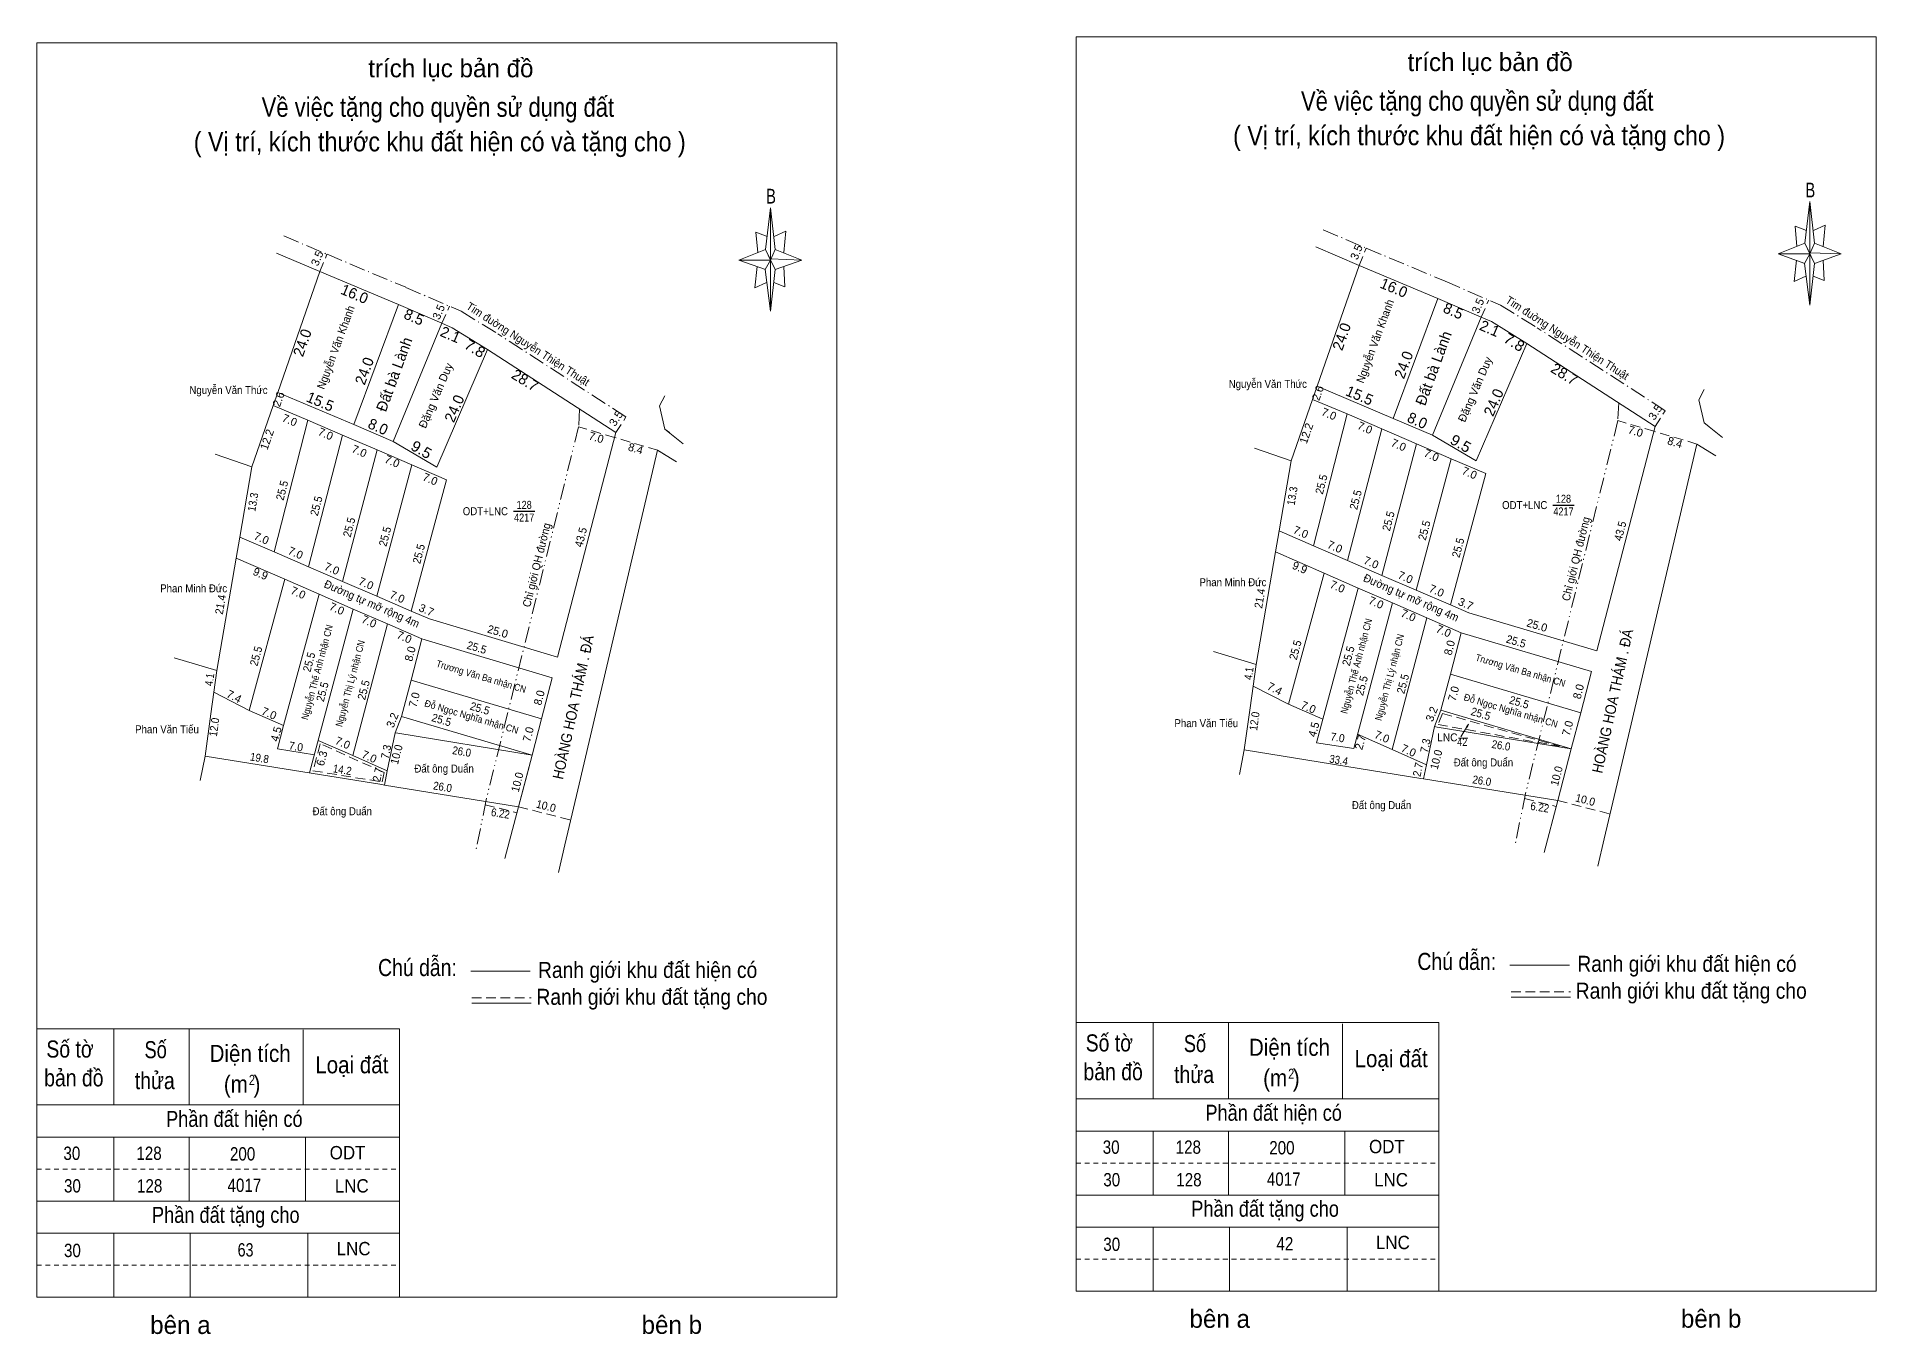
# Model space of a CAD drawing. Header units: metres. Extents: x 534994 to 536407, y 1837089 to 1837335.
# Drawn here: x 534994.3 to 535339.2, y 1837088.8 to 1837332.1 of the extents above; entities that cross this region are included whole.
import ezdxf
from ezdxf.enums import TextEntityAlignment as Align

# ---------------------------------------------------------------- set-up
doc = ezdxf.new("R2010")
doc.units = ezdxf.units.M
doc.header["$LTSCALE"] = 0.6
for name, pattern in [('DASH_DOUBLE_DOT', [9.2, 5, -1.2, 0.3, -1.2, 0.3, -1.2]), ('DOT_DASHED', [7.7, 5, -1.2, 0.3, -1.2]), ('MEDIUM_DASHED', [4.5, 3, -1.5]), ('SHORT_DASHED', [2.7, 1.5, -1.2])]:
    doc.linetypes.add(name, pattern=pattern)
doc.layers.add('17', color=7, linetype='Continuous', lineweight=13)
doc.layers.add('2', color=7, linetype='Continuous', lineweight=13)

msp = doc.modelspace()

# ---------------------------------------------------------------- linework, layer by layer
at = {"layer": '17', "linetype": 'DOT_DASHED'}
for p, q in [((535040.64, 1837294.74), (535048.77, 1837291.29)), ((535235.48, 1837295.89), (535243.61, 1837292.44)), ((535048.75, 1837291.3), (535063.51, 1837285.11)), ((535243.59, 1837292.45), (535258.35, 1837286.26)), ((535299.64, 1837261.98), (535275.6, 1837277.53)), ((535104.8, 1837260.83), (535080.76, 1837276.38))]:
    msp.add_line(p, q, dxfattribs=at)
at = {"layer": '17'}
for p, q in [((535039.27, 1837291.52), (535047.4, 1837288.07)), ((535234.11, 1837292.67), (535242.24, 1837289.22)), ((535047.4, 1837288.07), (535039.51, 1837265.4)), ((535047.4, 1837288.07), (535062.16, 1837281.88)), ((535242.24, 1837289.22), (535234.35, 1837266.55)), ((535242.24, 1837289.22), (535257, 1837283.03)), ((535062.16, 1837281.88), (535053.79, 1837259.39)), ((535257, 1837283.03), (535248.63, 1837260.54)), ((535070.29, 1837278.36), (535072.22, 1837277.53)), ((535072.22, 1837277.53), (535078.86, 1837273.44)), ((535265.13, 1837279.51), (535267.06, 1837278.68)), ((535267.06, 1837278.68), (535273.7, 1837274.59)), ((535102.9, 1837257.89), (535078.86, 1837273.44)), ((535297.74, 1837259.04), (535273.7, 1837274.59)), ((535233.49, 1837264.09), (535234.35, 1837266.55)), ((535234.35, 1837266.55), (535248.63, 1837260.54)), ((535038.65, 1837262.94), (535034.64, 1837251.42)), ((535038.65, 1837262.94), (535039.51, 1837265.4)), ((535039.51, 1837265.4), (535053.79, 1837259.39)), ((535233.49, 1837264.09), (535229.48, 1837252.57)), ((535061.14, 1837256.21), (535053.79, 1837259.39)), ((535255.98, 1837257.36), (535248.63, 1837260.54)), ((535045.25, 1837232.73), (535051.66, 1837257.41)), ((535091.96, 1837215.78), (535102.9, 1837257.89)), ((535240.09, 1837233.88), (535246.5, 1837258.56)), ((535286.8, 1837216.93), (535297.74, 1837259.04)), ((535027.77, 1837253.82), (535034.64, 1837251.42)), ((535058.15, 1837254.61), (535051.68, 1837229.95)), ((535222.61, 1837254.97), (535229.48, 1837252.57)), ((535227.23, 1837239.44), (535229.48, 1837252.57)), ((535252.99, 1837255.76), (535246.52, 1837231.1)), ((535252.95, 1837228.33), (535259.49, 1837252.98)), ((535032.39, 1837238.29), (535034.64, 1837251.42)), ((535058.11, 1837227.18), (535064.65, 1837251.83)), ((535226.55, 1837235.5), (535227.23, 1837239.44)), ((535031.71, 1837234.35), (535032.39, 1837238.29)), ((535226.55, 1837235.5), (535222.94, 1837214.41)), ((535226.55, 1837235.5), (535235.67, 1837231.53)), ((535031.71, 1837234.35), (535028.1, 1837213.26)), ((535031.71, 1837234.35), (535040.83, 1837230.38)), ((535034.14, 1837205.77), (535040.83, 1837230.38)), ((535040.83, 1837230.38), (535047.25, 1837227.58)), ((535228.98, 1837206.92), (535235.67, 1837231.53)), ((535242.09, 1837228.73), (535235.46, 1837204.11)), ((535235.67, 1837231.53), (535242.09, 1837228.73)), ((535047.25, 1837227.58), (535040.62, 1837202.96)), ((535053.67, 1837224.79), (535045.49, 1837194.05)), ((535248.51, 1837225.94), (535241.24, 1837198.61)), ((535053.6, 1837197.33), (535060.09, 1837221.99)), ((535060.09, 1837221.99), (535066.51, 1837219.19)), ((535248.44, 1837198.48), (535254.93, 1837223.14)), ((535254.93, 1837223.14), (535261.35, 1837220.34)), ((535064.5, 1837211.44), (535066.51, 1837219.19)), ((535066.51, 1837219.19), (535090.95, 1837211.91)), ((535259.34, 1837212.59), (535261.35, 1837220.34)), ((535261.35, 1837220.34), (535285.79, 1837213.06)), ((535020.09, 1837215.66), (535028.1, 1837213.26)), ((535214.93, 1837216.81), (535222.94, 1837214.41)), ((535064.5, 1837211.44), (535062.73, 1837204.66)), ((535088.94, 1837204.17), (535064.5, 1837211.44)), ((535090.95, 1837211.91), (535088.94, 1837204.17)), ((535259.34, 1837212.59), (535257.57, 1837205.81)), ((535283.78, 1837205.32), (535259.34, 1837212.59)), ((535285.79, 1837213.06), (535283.78, 1837205.32)), ((535027.54, 1837209.2), (535026.98, 1837205.14)), ((535222.38, 1837210.35), (535221.82, 1837206.29)), ((535026.98, 1837205.14), (535025.88, 1837197.22)), ((535040.62, 1837202.96), (535034.14, 1837205.77)), ((535062.73, 1837204.66), (535061.52, 1837201.59)), ((535062.73, 1837204.66), (535087.18, 1837197.4)), ((535087.18, 1837197.4), (535088.94, 1837204.17)), ((535221.82, 1837206.29), (535220.72, 1837198.37)), ((535235.46, 1837204.11), (535228.98, 1837206.92)), ((535234.28, 1837199.73), (535235.46, 1837204.11)), ((535257.57, 1837205.81), (535256.36, 1837202.74)), ((535257.57, 1837205.81), (535282.02, 1837198.55)), ((535282.02, 1837198.55), (535283.78, 1837205.32)), ((535039.44, 1837198.58), (535040.62, 1837202.96)), ((535061.52, 1837201.59), (535060.05, 1837194.43)), ((535061.52, 1837201.59), (535062.01, 1837201.51)), ((535062.01, 1837201.51), (535087.18, 1837197.4)), ((535241.95, 1837201.3), (535248.44, 1837198.48)), ((535256.36, 1837202.74), (535254.89, 1837195.58)), ((535256.36, 1837202.74), (535256.85, 1837202.66)), ((535256.85, 1837202.66), (535282.02, 1837198.55)), ((535262.77, 1837203.18), (535261.3, 1837200.83)), ((535262.77, 1837203.18), (535262.34, 1837202.69)), ((535262.77, 1837203.18), (535262.52, 1837202.57)), ((535025.88, 1837197.22), (535024.95, 1837192.63)), ((535025.88, 1837197.22), (535059, 1837191.87)), ((535039.44, 1837198.58), (535046.4, 1837197.46)), ((535047.11, 1837200.15), (535053.6, 1837197.33)), ((535087.18, 1837197.4), (535084.67, 1837187.72)), ((535220.72, 1837198.37), (535219.79, 1837193.78)), ((535220.72, 1837198.37), (535253.84, 1837193.02)), ((535234.28, 1837199.73), (535241.24, 1837198.61)), ((535260.89, 1837200.58), (535262.64, 1837200.58)), ((535282.02, 1837198.55), (535279.51, 1837188.87)), ((535086.68, 1837195.46), (535084.67, 1837187.72)), ((535281.52, 1837196.61), (535279.51, 1837188.87)), ((535059, 1837191.87), (535059.5, 1837191.79)), ((535059.5, 1837191.79), (535084.67, 1837187.72)), ((535095.77, 1837190.86), (535093.35, 1837180.55)), ((535253.84, 1837193.02), (535254.34, 1837192.94)), ((535254.34, 1837192.94), (535279.51, 1837188.87)), ((535290.61, 1837192.01), (535288.19, 1837181.7)), ((535082.08, 1837177.99), (535084.67, 1837187.72)), ((535082.08, 1837177.99), (535084.67, 1837187.72)), ((535276.92, 1837179.14), (535279.51, 1837188.87)), ((535276.92, 1837179.14), (535279.51, 1837188.87)), ((535092.14, 1837175.41), (535093.35, 1837180.55)), ((535286.98, 1837176.56), (535288.19, 1837181.7))]:
    msp.add_line(p, q, dxfattribs=at)
at = {"layer": '17', "linetype": 'MEDIUM_DASHED'}
for p, q in [((535047.4, 1837288.07), (535048.74, 1837291.3)), ((535242.24, 1837289.22), (535243.58, 1837292.45)), ((535070.29, 1837278.36), (535071.69, 1837281.57)), ((535265.13, 1837279.51), (535266.53, 1837282.72)), ((535102.9, 1837257.89), (535104.8, 1837260.83)), ((535297.74, 1837259.04), (535299.64, 1837261.98)), ((535257.87, 1837205.21), (535257.05, 1837203.13)), ((535257.87, 1837205.21), (535279.83, 1837199.07)), ((535257.05, 1837203.13), (535279.83, 1837199.07)), ((535047.47, 1837199.53), (535046.12, 1837194.46)), ((535059.48, 1837194.13), (535047.47, 1837199.53)), ((535046.12, 1837194.46), (535059.11, 1837192.36)), ((535059.11, 1837192.36), (535059.48, 1837194.13)), ((535078.41, 1837188.1), (535084.37, 1837186.59)), ((535084.67, 1837187.72), (535094.45, 1837185.22)), ((535273.25, 1837189.25), (535279.21, 1837187.74)), ((535279.51, 1837188.87), (535289.29, 1837186.37))]:
    msp.add_line(p, q, dxfattribs=at)
at = {"layer": '17', "lineweight": 25}
for p, q in [((535083.69, 1837243.13), (535087.73, 1837243.13)), ((535278.53, 1837244.28), (535282.57, 1837244.28))]:
    msp.add_line(p, q, dxfattribs=at)
at = {"layer": '17', "linetype": 'SHORT_DASHED'}
for p, q in [((534994.34, 1837119.76), (535062.36, 1837119.76)), ((535189.18, 1837120.91), (535257.2, 1837120.91)), ((534994.34, 1837101.76), (535062.36, 1837101.76)), ((535189.18, 1837102.91), (535257.2, 1837102.91))]:
    msp.add_line(p, q, dxfattribs=at)
at = {"layer": '17', "linetype": 'DOT_DASHED'}
for points in [[(535063.55, 1837285.09), (535073.9, 1837280.61), (535080.7, 1837276.42)], [(535258.39, 1837286.24), (535268.74, 1837281.76), (535275.54, 1837277.57)]]:
    msp.add_lwpolyline(points, dxfattribs=at)
at = {"layer": '17'}
for points in [[(535062.16, 1837281.88), (535070.29, 1837278.36), (535061.14, 1837256.21)], [(535257, 1837283.03), (535265.13, 1837279.51), (535255.98, 1837257.36)], [(535061.14, 1837256.21), (535069.36, 1837251.4), (535078.86, 1837273.44)], [(535255.98, 1837257.36), (535264.2, 1837252.55), (535273.7, 1837274.59)], [(535038.82, 1837235.51), (535045.15, 1837260.21), (535038.65, 1837262.94)], [(535112.11, 1837264.77), (535111.1, 1837262.89), (535112.11, 1837258.53), (535115.52, 1837255.78)], [(535112.11, 1837264.77), (535111.1, 1837262.89), (535112.11, 1837258.53), (535112.94, 1837257.86)], [(535233.66, 1837236.66), (535239.99, 1837261.36), (535233.49, 1837264.09)], [(535306.95, 1837265.92), (535305.94, 1837264.04), (535306.95, 1837259.68), (535310.36, 1837256.93)], [(535306.95, 1837265.92), (535305.94, 1837264.04), (535306.95, 1837259.68), (535307.78, 1837259.01)], [(535045.15, 1837260.21), (535051.66, 1837257.41), (535058.15, 1837254.61), (535064.65, 1837251.83), (535071.14, 1837249.03), (535064.54, 1837224.4)], [(535239.99, 1837261.36), (535246.5, 1837258.56), (535252.99, 1837255.76), (535259.49, 1837252.98), (535265.98, 1837250.18), (535259.38, 1837225.55)], [(535114.28, 1837252.38), (535110.73, 1837254.57), (535095.77, 1837190.86)], [(535112.03, 1837253.77), (535110.73, 1837254.57), (535095.77, 1837190.86)], [(535309.12, 1837253.53), (535305.57, 1837255.72), (535290.61, 1837192.01)], [(535306.87, 1837254.92), (535305.57, 1837255.72), (535290.61, 1837192.01)], [(535227.23, 1837239.44), (535233.66, 1837236.66), (535240.09, 1837233.88), (535246.52, 1837231.1), (535252.95, 1837228.33), (535259.38, 1837225.55)], [(535032.39, 1837238.29), (535038.82, 1837235.51), (535045.25, 1837232.73), (535051.68, 1837229.95), (535058.11, 1837227.18), (535064.54, 1837224.4)], [(535242.09, 1837228.73), (535248.51, 1837225.94), (535254.93, 1837223.14)], [(535047.25, 1837227.58), (535053.67, 1837224.79), (535060.09, 1837221.99)], [(535259.38, 1837225.55), (535262.78, 1837224.08), (535286.8, 1837216.93)], [(535064.54, 1837224.4), (535067.94, 1837222.93), (535091.96, 1837215.78)], [(535028.1, 1837213.26), (535027.54, 1837209.2), (535034.14, 1837205.77)], [(535222.94, 1837214.41), (535222.38, 1837210.35), (535228.98, 1837206.92)], [(535059.5, 1837191.79), (535060.05, 1837194.43), (535053.6, 1837197.33)], [(535254.34, 1837192.94), (535254.89, 1837195.58), (535248.44, 1837198.48)]]:
    msp.add_lwpolyline(points, dxfattribs=at)
at = {"layer": '17', "linetype": 'DASH_DOUBLE_DOT'}
for points in [[(535290.95, 1837263.43), (535290.75, 1837260.11), (535273.44, 1837190.19), (535271.47, 1837180.53)], [(535096.11, 1837262.28), (535095.91, 1837258.96), (535078.6, 1837189.04), (535076.63, 1837179.38)]]:
    msp.add_lwpolyline(points, dxfattribs=at)
at = {"layer": '17', "linetype": 'MEDIUM_DASHED'}
for points in [[(535305.57, 1837255.72), (535297.5, 1837258.11), (535290.75, 1837260.11)], [(535110.73, 1837254.57), (535102.66, 1837256.96), (535095.91, 1837258.96)]]:
    msp.add_lwpolyline(points, dxfattribs=at)
at = {"layer": '2'}
for p, q in [((535189.18, 1837332.08), (535339.18, 1837332.08)), ((535189.18, 1837096.91), (535189.18, 1837332.08)), ((535339.18, 1837332.08), (535339.18, 1837096.91)), ((534994.34, 1837330.93), (535144.34, 1837330.93)), ((534994.34, 1837095.76), (534994.34, 1837330.93)), ((535144.34, 1837330.93), (535144.34, 1837095.76)), ((535325.81, 1837293.37), (535326.73, 1837301.17)), ((535130.97, 1837292.22), (535131.89, 1837300.02)), ((535132.77, 1837292.22), (535137.77, 1837290.22)), ((535325.81, 1837289.57), (535320.81, 1837291.37)), ((535327.61, 1837293.37), (535332.61, 1837291.37)), ((535130.97, 1837288.42), (535125.97, 1837290.22)), ((535132.77, 1837288.42), (535131.89, 1837280.62)), ((535134.37, 1837289.02), (535134.57, 1837285.22)), ((535327.61, 1837289.57), (535326.73, 1837281.77)), ((535329.41, 1837286.37), (535327.33, 1837287.17)), ((535329.21, 1837290.17), (535329.41, 1837286.37)), ((535134.57, 1837285.22), (535132.49, 1837286.02)), ((535075.68, 1837156.88), (535086.81, 1837156.88)), ((535270.52, 1837158.03), (535281.65, 1837158.03)), ((535075.89, 1837150.89), (535087.02, 1837150.89)), ((535270.73, 1837152.04), (535281.86, 1837152.04)), ((534994.34, 1837146.09), (535062.36, 1837146.09)), ((535008.78, 1837146.09), (535008.78, 1837131.81)), ((535022.89, 1837146.09), (535022.89, 1837131.81)), ((535044.29, 1837145.88), (535044.29, 1837131.81)), ((535062.36, 1837146.09), (535062.36, 1837095.76)), ((535189.18, 1837147.24), (535257.2, 1837147.24)), ((535203.62, 1837147.24), (535203.62, 1837132.96)), ((535217.73, 1837147.24), (535217.73, 1837132.96)), ((535239.13, 1837147.03), (535239.13, 1837132.96)), ((535257.2, 1837147.24), (535257.2, 1837096.91)), ((534994.34, 1837131.81), (535062.36, 1837131.81)), ((535189.18, 1837132.96), (535257.2, 1837132.96)), ((534994.34, 1837125.76), (535062.36, 1837125.76)), ((535008.78, 1837125.76), (535008.78, 1837113.76)), ((535022.89, 1837125.76), (535022.89, 1837113.76)), ((535044.71, 1837125.76), (535044.71, 1837113.76)), ((535189.18, 1837126.91), (535257.2, 1837126.91)), ((535203.62, 1837126.91), (535203.62, 1837114.91)), ((535217.73, 1837126.91), (535217.73, 1837114.91)), ((535239.55, 1837126.91), (535239.55, 1837114.91)), ((535189.18, 1837114.91), (535257.2, 1837114.91)), ((534994.34, 1837113.76), (535062.36, 1837113.76)), ((534994.34, 1837107.76), (535062.36, 1837107.76)), ((535008.78, 1837107.76), (535008.78, 1837095.76)), ((535023.11, 1837107.76), (535023.11, 1837095.76)), ((535045.13, 1837107.76), (535045.13, 1837095.76)), ((535189.18, 1837108.91), (535257.2, 1837108.91)), ((535203.62, 1837108.91), (535203.62, 1837096.91)), ((535217.95, 1837108.91), (535217.95, 1837096.91)), ((535239.97, 1837108.91), (535239.97, 1837096.91)), ((534994.34, 1837095.76), (535144.34, 1837095.76)), ((535189.18, 1837096.91), (535339.18, 1837096.91))]:
    msp.add_line(p, q, dxfattribs=at)
at = {"layer": '2', "linetype": 'MEDIUM_DASHED'}
for p, q in [((535270.73, 1837153.04), (535281.86, 1837153.04)), ((535075.89, 1837151.89), (535087.02, 1837151.89))]:
    msp.add_line(p, q, dxfattribs=at)
at = {"layer": '2'}
for points in [[(535326.73, 1837301.17), (535327.61, 1837293.37), (535326.73, 1837291.37)], [(535131.89, 1837300.02), (535132.77, 1837292.22), (535131.89, 1837290.22)], [(535131.89, 1837290.22), (535125.97, 1837290.22), (535130.97, 1837292.22), (535132.77, 1837288.42), (535137.77, 1837290.22), (535131.89, 1837290.42)], [(535326.73, 1837291.37), (535320.81, 1837291.37), (535325.81, 1837293.37), (535327.61, 1837289.57), (535332.61, 1837291.37), (535326.73, 1837291.57)], [(535326.73, 1837291.37), (535326.73, 1837281.77), (535325.73, 1837289.57)], [(535131.89, 1837290.22), (535131.89, 1837280.62), (535130.89, 1837288.42)]]:
    msp.add_lwpolyline(points, close=True, dxfattribs=at)
for points in [[(535131.29, 1837294.62), (535129.17, 1837295.42), (535129.49, 1837291.62)], [(535132.57, 1837294.62), (535134.77, 1837295.62), (535134.37, 1837291.62)], [(535326.13, 1837295.77), (535324.01, 1837296.57), (535324.33, 1837292.77)], [(535327.41, 1837295.77), (535329.61, 1837296.77), (535329.21, 1837292.77)], [(535131.89, 1837290.22), (535130.97, 1837292.22), (535125.97, 1837290.22)], [(535326.73, 1837291.37), (535325.81, 1837293.37), (535320.81, 1837291.37)], [(535326.73, 1837291.37), (535327.61, 1837289.57), (535332.61, 1837291.37)], [(535129.37, 1837289.02), (535128.97, 1837285.02), (535131.17, 1837286.02)], [(535131.89, 1837290.22), (535132.77, 1837288.42), (535137.77, 1837290.22)], [(535324.21, 1837290.17), (535323.81, 1837286.17), (535326.01, 1837287.17)]]:
    msp.add_lwpolyline(points, dxfattribs=at)

# ---------------------------------------------------------------- texts
at = {"layer": '17'}
for s, height, rotation, p in [('3.5', 1.5, 67.468, (535047.5953, 1837290.2626)), ('3.5', 1.5, 67.468, (535242.4353, 1837291.4126)), ('16.0', 2, 337.248, (535053.5333, 1837282.9469)), ('16.0', 2, 337.248, (535248.3733, 1837284.0969)), ('8.5', 2, 336.589, (535064.6627, 1837278.6208)), ('3.5', 1.5, 66.436, (535070.3654, 1837280.1852)), ('8.5', 2, 336.589, (535259.5027, 1837279.7708)), ('3.5', 1.5, 66.436, (535265.2054, 1837281.3352)), ('24.0', 2, 70.81, (535045.0731, 1837274.3913)), ('2.1', 2, 336.73, (535071.4899, 1837275.3231)), ('24.0', 2, 70.81, (535239.9131, 1837275.5413)), ('Đất bà Lành', 2, 69.79, (535257.1276, 1837269.5945)), ('2.1', 2, 336.73, (535266.3299, 1837276.4731)), ('Đất bà Lành', 2, 69.79, (535062.2876, 1837268.4445)), ('24.0', 2, 69.586, (535251.5341, 1837270.2262)), ('24.0', 2, 69.586, (535056.6941, 1837269.0762)), ('Đặng Văn Duy', 1.5, 66.682, (535069.8226, 1837264.5231)), ('28.7', 2, 328.39, (535085.3509, 1837266.8362)), ('Đặng Văn Duy', 1.5, 66.682, (535264.6626, 1837265.6731)), ('28.7', 2, 328.39, (535280.1909, 1837267.9862)), ('2.6', 1.5, 70.731, (535235.2081, 1837265.0376)), ('15.5', 2, 337.175, (535241.9321, 1837263.9106)), ('2.6', 1.5, 70.731, (535040.3681, 1837263.8876)), ('15.5', 2, 337.175, (535047.0921, 1837262.7606)), ('24.0', 2, 66.682, (535073.54, 1837261.9892)), ('24.0', 2, 66.682, (535268.38, 1837263.1392)), ('7.0', 1.5, 337.218, (535041.4646, 1837259.5143)), ('8.0', 2, 336.19, (535057.9213, 1837258.0687)), ('12.2', 1.5, 70.807, (535233.0499, 1837257.4784)), ('7.0', 1.5, 337.218, (535236.3046, 1837260.6643)), ('7.0', 1.5, 336.727, (535243.0437, 1837258.0805)), ('8.0', 2, 336.19, (535252.7613, 1837259.2187)), ('12.2', 1.5, 70.807, (535038.2099, 1837256.3284)), ('7.0', 1.5, 336.727, (535048.2037, 1837256.9305)), ('7.0', 1.5, 343.5, (535099.022, 1837256.2266)), ('8.4', 1.5, 343.5, (535106.402, 1837254.1566)), ('7.0', 1.5, 336.663, (535249.3529, 1837254.8591)), ('7.0', 1.5, 343.5, (535293.862, 1837257.3766)), ('8.4', 1.5, 343.5, (535301.242, 1837255.3066)), ('7.0', 1.5, 336.663, (535054.5129, 1837253.7091)), ('7.0', 1.5, 336.844, (535060.6751, 1837251.7733)), ('7.0', 1.5, 336.844, (535255.5151, 1837252.9233)), ('7.0', 1.5, 336.663, (535067.8029, 1837248.4591)), ('7.0', 1.5, 336.663, (535262.6429, 1837249.6091)), ('7.0', 1.5, 336.619, (535036.1724, 1837237.378)), ('7.0', 1.5, 336.619, (535231.0124, 1837238.528)), ('7.0', 1.5, 336.619, (535042.5624, 1837234.618)), ('7.0', 1.5, 336.619, (535237.4024, 1837235.768)), ('9.9', 1.5, 336.476, (535035.9857, 1837230.7168)), ('7.0', 1.5, 336.619, (535049.3724, 1837231.668)), ('9.9', 1.5, 336.476, (535230.8257, 1837231.8668)), ('7.0', 1.5, 336.619, (535244.2124, 1837232.818)), ('7.0', 1.5, 336.694, (535250.6233, 1837230.0498)), ('7.0', 1.5, 336.436, (535043.0452, 1837227.1515)), ('7.0', 1.5, 336.694, (535055.7833, 1837228.8998)), ('7.0', 1.5, 336.619, (535061.6324, 1837226.378)), ('7.0', 1.5, 336.436, (535237.8852, 1837228.3015)), ('7.0', 1.5, 336.619, (535256.4724, 1837227.528)), ('7.0', 1.5, 336.511, (535050.2911, 1837224.1555)), ('3.7', 1.5, 336.619, (535067.0924, 1837223.9267)), ('7.0', 1.5, 336.511, (535245.1311, 1837225.3055)), ('7.0', 1.5, 336.436, (535251.1752, 1837222.9015)), ('3.7', 1.5, 336.619, (535261.9324, 1837225.0767)), ('7.0', 1.5, 336.436, (535056.3352, 1837221.7515)), ('25.0', 1.5, 343.423, (535080.546, 1837219.8635)), ('7.0', 1.5, 336.436, (535257.7852, 1837219.9815)), ('25.0', 1.5, 343.423, (535275.386, 1837221.0135)), ('7.0', 1.5, 336.436, (535062.9452, 1837218.8315)), ('8.0', 1.5, 75.46, (535259.898, 1837217.3517)), ('8.0', 1.5, 75.46, (535065.058, 1837216.2017)), ('7.4', 1.5, 332.539, (535226.0841, 1837209.1703)), ('7.4', 1.5, 332.539, (535030.9941, 1837207.7303)), ('7.0', 1.5, 75.369, (535065.8313, 1837207.5956)), ('8.0', 1.5, 75.442, (535089.2484, 1837207.9815)), ('7.0', 1.5, 336.589, (535232.442, 1837205.6873)), ('7.0', 1.5, 75.369, (535260.6713, 1837208.7456)), ('8.0', 1.5, 75.442, (535284.0884, 1837209.1315)), ('7.0', 1.5, 336.589, (535037.602, 1837204.5373)), ('3.2', 1.5, 68.489, (535061.7039, 1837203.68)), ('3.2', 1.5, 68.489, (535256.5439, 1837204.83)), ('4.5', 1.5, 74.906, (535039.9359, 1837201.1597)), ('7.0', 1.5, 336.514, (535051.4012, 1837199.0055)), ('7.0', 1.5, 75.427, (535087.2087, 1837201.1113)), ('4.5', 1.5, 74.906, (535234.4559, 1837202.0197)), ('2.7', 1.5, 74.685, (535243.1834, 1837199.6069)), ('7.0', 1.5, 336.514, (535246.2412, 1837200.1555)), ('7.0', 1.5, 75.427, (535282.0487, 1837202.2613)), ('6.3', 1.5, 74.685, (535048.4993, 1837196.5919)), ('7.0', 1.5, 335.791, (535056.3774, 1837196.4217)), ('7.0', 1.5, 335.791, (535251.2174, 1837197.5717))]:
    msp.add_text(s, height=height, rotation=rotation, dxfattribs=at).set_placement(p, align=Align.CENTER)
for s, height, rotation, width, p in [('Tim đuờng Nguyễn Thiện Thuật', 1.5, 327.104, 0.95, (535280.8727, 1837275.0007)), ('Nguyễn Văn Khanh', 1.5, 69.586, 0.95, (535051.0916, 1837273.5984)), ('Tim đuờng Nguyễn Thiện Thuật', 1.5, 327.104, 0.95, (535086.0327, 1837273.8507)), ('Nguyễn Văn Khanh', 1.5, 69.586, 0.95, (535245.9316, 1837274.7484)), ('7.8', 2, 328.368, 1.05, (535270.8006, 1837273.9401)), ('7.8', 2, 328.368, 1.05, (535075.9606, 1837272.7901)), ('3.5', 1.5, 57.127, 1.05, (535298.3937, 1837261.2729)), ('3.5', 1.5, 57.127, 1.05, (535103.5537, 1837260.1229)), ('9.5', 2, 329.986, 1.05, (535065.9498, 1837253.8014)), ('9.5', 2, 329.986, 1.05, (535260.7898, 1837254.9514)), ('25.5', 1.5, 75.626, 0.95, (535235.8897, 1837247.9938)), ('13.3', 1.5, 80.276, 0.9, (535035.6005, 1837244.7233)), ('25.5', 1.5, 75.626, 0.95, (535041.0497, 1837246.8438)), ('25.5', 1.5, 75.441, 0.95, (535047.4753, 1837243.9315)), ('13.3', 1.5, 80.276, 0.9, (535230.4405, 1837245.8733)), ('25.5', 1.5, 75.441, 0.95, (535242.3153, 1837245.0815)), ('25.5', 1.5, 75.299, 0.95, (535248.4622, 1837241.0897)), ('Chỉ giới QH đường', 1.5, 76.095, 0.95, (535283.6156, 1837234.0148)), ('25.5', 1.5, 75.299, 0.95, (535053.6222, 1837239.9397)), ('25.5', 1.5, 75.141, 0.95, (535060.347, 1837238.1977)), ('Chỉ giới QH đường', 1.5, 76.095, 0.95, (535088.7756, 1837232.8648)), ('43.5', 1.5, 75.437, 0.95, (535097.0654, 1837238.0714)), ('25.5', 1.5, 75.141, 0.95, (535255.187, 1837239.3477)), ('43.5', 1.5, 75.437, 0.95, (535291.9054, 1837239.2214)), ('25.5', 1.5, 74.999, 0.95, (535066.6812, 1837234.9459)), ('25.5', 1.5, 74.999, 0.95, (535261.5212, 1837236.0959)), ('Đường tự mỡ rộng 4m', 1.5, 336.436, 0.95, (535056.8552, 1837225.0809)), ('21.4', 1.5, 80.287, 0.95, (535224.357, 1837226.6535)), ('Đường tự mỡ rộng 4m', 1.5, 336.436, 0.95, (535251.6952, 1837226.2309)), ('21.4', 1.5, 80.287, 0.95, (535029.517, 1837225.5035)), ('Nguyễn Thế Anh nhận CN', 1.3, 75.104, 0.9, (535047.5129, 1837212.7779)), ('Nguyễn Thế Anh nhận CN', 1.3, 75.104, 0.9, (535242.3529, 1837213.9279)), ('Nguyễn Thị Lý nhận CN', 1.3, 75.104, 0.9, (535053.7226, 1837210.6679)), ('25.5', 1.5, 343.413, 0.95, (535076.6159, 1837216.8621)), ('HOÀNG HOA THÁM . ĐÁ', 1.999, 77.747, 0.9, (535095.8832, 1837206.1779)), ('25.5', 1.5, 74.792, 0.95, (535231.0089, 1837216.9183)), ('Nguyễn Thị Lý nhận CN', 1.3, 75.104, 0.9, (535248.5626, 1837211.8179)), ('25.5', 1.5, 343.413, 0.95, (535271.4559, 1837218.0121)), ('HOÀNG HOA THÁM . ĐÁ', 1.999, 77.747, 0.9, (535290.7232, 1837207.3279)), ('25.5', 1.5, 74.792, 0.95, (535036.1689, 1837215.7683)), ('25.5', 1.5, 74.928, 0.95, (535046.1047, 1837214.65)), ('Trương Văn Ba nhận CN', 1.3, 343.434, 0.9, (535077.4747, 1837211.5086)), ('25.5', 1.5, 74.928, 0.95, (535240.9447, 1837215.8)), ('Trương Văn Ba nhận CN', 1.3, 343.434, 0.9, (535272.3147, 1837212.6586)), ('4.1', 1.5, 82.147, 0.85, (535027.4659, 1837211.4625)), ('25.5', 1.5, 75.092, 0.95, (535048.6084, 1837209.087)), ('25.5', 1.5, 75.255, 0.95, (535056.3435, 1837209.4291)), ('4.1', 1.5, 82.147, 0.85, (535222.3059, 1837212.6125)), ('25.5', 1.5, 75.092, 0.95, (535243.4484, 1837210.237)), ('25.5', 1.5, 75.255, 0.95, (535251.1835, 1837210.5791)), ('Đỗ Ngọc Nghĩa nhận CN', 1.3, 343.462, 0.95, (535075.66, 1837203.9669)), ('Đỗ Ngọc Nghĩa nhận CN', 1.3, 343.462, 0.95, (535270.5, 1837205.1169)), ('25.5', 1.5, 343.434, 0.95, (535272.0362, 1837206.5927)), ('12.0', 1.5, 82.093, 0.9, (535028.3368, 1837202.5468)), ('25.5', 1.5, 343.462, 0.95, (535069.9965, 1837203.2836)), ('25.5', 1.5, 343.434, 0.95, (535077.1962, 1837205.4427)), ('12.0', 1.5, 82.093, 0.9, (535223.3568, 1837203.6668)), ('25.5', 1.5, 343.462, 0.95, (535264.8365, 1837204.4336)), ('7.0', 1.5, 350.858, 0.95, (535238.0858, 1837199.9615)), ('19.8', 1.5, 350.824, 0.9, (535035.9804, 1837196.1256)), ('7.0', 1.5, 350.858, 0.95, (535042.8158, 1837198.2715)), ('7.3', 1.5, 78.398, 0.95, (535060.5536, 1837197.8742)), ('10.0', 1.5, 75.466, 0.95, (535062.5023, 1837197.3318)), ('26.0', 1.5, 350.726, 0.9, (535073.8891, 1837197.3279)), ('33.4', 1.5, 350.824, 0.9, (535238.2954, 1837195.7416)), ('7.3', 1.5, 78.398, 0.95, (535255.3936, 1837199.0242)), ('10.0', 1.5, 75.466, 0.95, (535257.4123, 1837196.3718)), ('26.0', 1.5, 350.726, 0.9, (535268.7291, 1837198.4779)), ('14.2', 1.5, 350.824, 0.9, (535051.5004, 1837193.9124)), ('2.7', 1.5, 78.232, 0.95, (535058.9902, 1837193.597)), ('10.0', 1.5, 75.463, 0.95, (535085.1424, 1837192.1518)), ('2.7', 1.5, 78.232, 0.95, (535254.0002, 1837194.537)), ('10.0', 1.5, 75.463, 0.95, (535279.9824, 1837193.3018)), ('26.0', 1.5, 350.817, 0.9, (535070.2953, 1837190.7114)), ('26.0', 1.5, 350.817, 0.9, (535265.1353, 1837191.8614)), ('6.22', 1.5, 350.821, 0.9, (535081.1504, 1837185.7323)), ('10.0', 1.5, 345.661, 0.95, (535089.6243, 1837187.1337)), ('6.22', 1.5, 350.821, 0.9, (535275.9904, 1837186.8823)), ('10.0', 1.5, 345.661, 0.95, (535284.4643, 1837188.2837))]:
    msp.add_text(s, height=height, rotation=rotation, dxfattribs=dict(at, width=width)).set_placement(p, align=Align.CENTER)
for s, height, width, p in [('Nguyễn Văn Thức', 1.5, 0.9, (535030.28, 1837265.1)), ('Nguyễn Văn Thức', 1.5, 0.9, (535225.12, 1837266.25)), ('128', 1.5, 0.85, (535280.55, 1837244.72)), ('4217', 1.5, 0.85, (535085.71, 1837241.19)), ('128', 1.5, 0.85, (535085.71, 1837243.57)), ('4217', 1.5, 0.85, (535280.55, 1837242.34)), ('Phan Minh Đức', 1.5, 0.9, (535023.75, 1837227.92)), ('Phan Minh Đức', 1.5, 0.9, (535218.59, 1837229.07)), ('Phan Văn Tiếu', 1.5, 0.9, (535213.59, 1837202.64)), ('Phan Văn Tiếu', 1.5, 0.9, (535018.75, 1837201.49)), ('LNC', 1.5, 0.95, (535258.78, 1837199.98)), ('42', 1.5, 0.85, (535261.575, 1837199.12)), ('Đất ông Duẩn', 1.5, 0.9, (535070.705, 1837194.13)), ('Đất ông Duẩn', 1.5, 0.9, (535265.545, 1837195.28)), ('Đất ông Duẩn', 1.5, 0.9, (535051.605, 1837186.13)), ('Đất ông Duẩn', 1.5, 0.9, (535246.445, 1837187.28)), ('30', 2.5, 0.85, (535195.755, 1837122.65)), ('128', 2.5, 0.85, (535210.22, 1837122.65)), ('200', 2.5, 0.85, (535227.765, 1837122.54)), ('ODT', 2.5, 0.95, (535247.445, 1837122.76)), ('30', 2.5, 0.85, (535000.915, 1837121.5)), ('128', 2.5, 0.85, (535015.38, 1837121.5)), ('200', 2.5, 0.85, (535032.925, 1837121.39)), ('ODT', 2.5, 0.95, (535052.605, 1837121.61)), ('30', 2.5, 0.85, (535001.025, 1837115.39)), ('128', 2.5, 0.85, (535015.5, 1837115.39)), ('4017', 2.5, 0.85, (535033.26, 1837115.5)), ('LNC', 2.5, 0.95, (535053.39, 1837115.39)), ('30', 2.5, 0.85, (535195.865, 1837116.54)), ('128', 2.5, 0.85, (535210.34, 1837116.54)), ('4017', 2.5, 0.85, (535228.1, 1837116.65)), ('LNC', 2.5, 0.95, (535248.23, 1837116.54)), ('30', 2.5, 0.85, (535001.025, 1837103.28)), ('63', 2.5, 0.8, (535033.48, 1837103.39)), ('LNC', 2.5, 0.95, (535053.73, 1837103.62)), ('30', 2.5, 0.85, (535195.865, 1837104.43)), ('42', 2.5, 0.85, (535228.32, 1837104.54)), ('LNC', 2.5, 0.95, (535248.57, 1837104.77))]:
    msp.add_text(s, height=height, dxfattribs=dict(at, width=width)).set_placement(p, align=Align.CENTER)
at = {"layer": '17', "width": 0.9}
for p in [(535083.18, 1837242.38), (535278.02, 1837243.53)]:
    msp.add_text('ODT+LNC ', height=1.5, dxfattribs=at).set_placement(p, align=Align.RIGHT)
at = {"layer": '2'}
for s, height, p in [('trích lục bản đồ', 3.388, (535071.965, 1837324.49)), ('trích lục bản đồ', 3.388, (535266.805, 1837325.64)), ('bên a', 3.39, (535021.27, 1837088.87)), ('bên b', 3.39, (535113.395, 1837088.89)), ('bên a', 3.39, (535216.11, 1837090.02)), ('bên b', 3.39, (535308.235, 1837090.04))]:
    msp.add_text(s, height=height, dxfattribs=at).set_placement(p, align=Align.CENTER)
for s, height, width, p in [('Về việc tặng cho quyền sử dụng đất', 3.63, 0.85, (535264.375, 1837318.23)), ('Về việc tặng cho quyền sử dụng đất', 3.63, 0.85, (535069.535, 1837317.08)), ('( Vị trí, kích thước khu đất hiện có và tặng cho )', 3.63, 0.9, (535069.885, 1837310.6)), ('( Vị trí, kích thước khu đất hiện có và tặng cho )', 3.63, 0.9, (535264.725, 1837311.75)), ('B', 2.756, 0.75, (535326.83, 1837301.97)), ('B', 2.756, 0.75, (535131.99, 1837300.82)), ('Chú dẫn:', 3.2, 0.85, (535065.705, 1837155.97)), ('Chú dẫn:', 3.2, 0.85, (535260.545, 1837157.12)), ('Ranh giới khu đất hiện có', 3, 0.9, (535303.7, 1837156.77)), ('Ranh giới khu đất hiện có', 3, 0.9, (535108.86, 1837155.62)), ('Ranh giới khu đất tặng cho', 3, 0.9, (535109.665, 1837150.58)), ('Ranh giới khu đất tặng cho', 3, 0.9, (535304.505, 1837151.73)), ('Số tờ', 3.2, 0.85, (535000.565, 1837140.69)), ('Số', 3.2, 0.8, (535016.625, 1837140.57)), ('Diện tích', 3.2, 0.9, (535034.34, 1837139.87)), ('Số tờ', 3.2, 0.85, (535195.405, 1837141.84)), ('Số', 3.2, 0.8, (535211.465, 1837141.72)), ('Diện tích', 3.2, 0.9, (535229.18, 1837141.02)), ('Loại đất', 3.2, 0.9, (535248.235, 1837138.89)), ('bản đồ', 3.2, 0.85, (535001.285, 1837135.29)), ('Loại đất', 3.2, 0.9, (535053.395, 1837137.74)), ('bản đồ', 3.2, 0.85, (535196.125, 1837136.44)), ('thửa', 3.2, 0.85, (535211.295, 1837135.92)), ('(m )', 3.2, 0.9, (535227.67, 1837135.28)), ('2', 1.891, 0.8, (535229.51, 1837136.71)), ('thửa', 3.2, 0.85, (535016.455, 1837134.77)), ('(m )', 3.2, 0.9, (535032.83, 1837134.13)), ('2', 1.891, 0.8, (535034.67, 1837135.56)), ('Phần đất hiện có', 3, 0.85, (535226.215, 1837128.84)), ('Phần đất hiện có', 3, 0.85, (535031.375, 1837127.69)), ('Phần đất tặng cho', 3, 0.85, (535029.775, 1837109.7)), ('Phần đất tặng cho', 3, 0.85, (535224.615, 1837110.85))]:
    msp.add_text(s, height=height, dxfattribs=dict(at, width=width)).set_placement(p, align=Align.CENTER)

doc.saveas('drawing.dxf')
